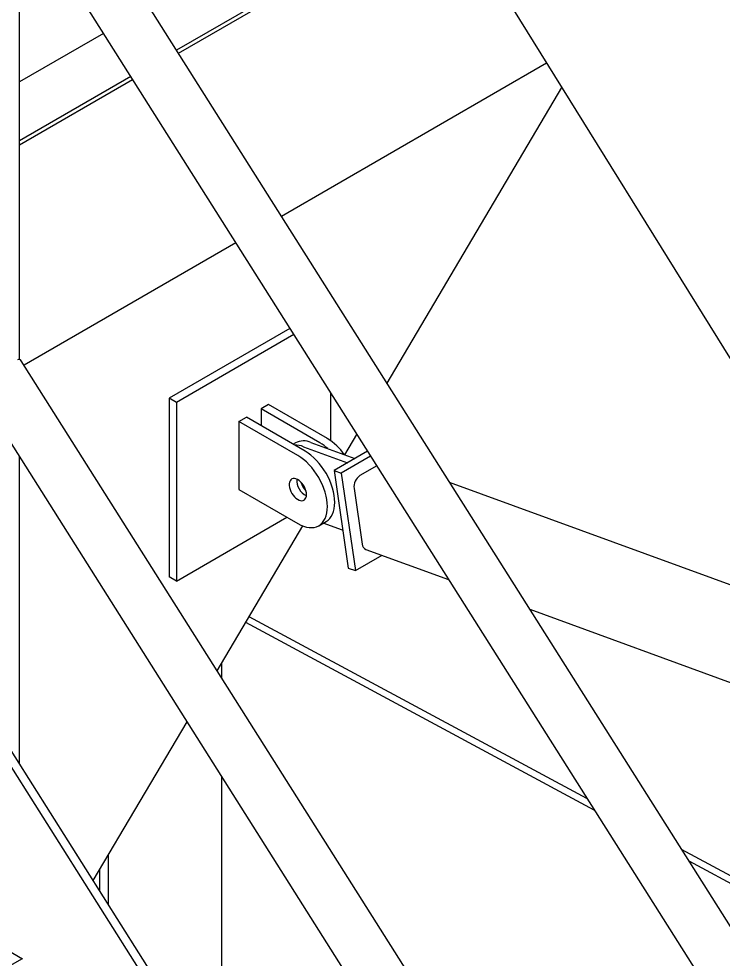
# Model space of a CAD drawing. Header units: millimetres. Extents: x 0 to 55611, y 0 to 32827.
# Drawn here: x 45359 to 45875, y 10389 to 11077 of the extents above; entities that cross this region are included whole.
import ezdxf

# ---------------------------------------------------------------- set-up
doc = ezdxf.new("R2010")
doc.units = ezdxf.units.MM
doc.header["$LTSCALE"] = 10
doc.linetypes.add('SLD-Continua', pattern=[0])
doc.layers.add('CHUTE', color=30, linetype='SLD-Continua')
doc.layers.add('STRUC', color=5, linetype='SLD-Continua')

msp = doc.modelspace()

# ---------------------------------------------------------------- linework, layer by layer
at = {"layer": 'CHUTE', "linetype": 'SLD-Continua', "lineweight": 25}
for p, q in [((45475.08, 11479.47), (46522.92, 9792.7)), ((45628.63, 10810.08), (45756.49, 11026.47)), ((45557.5, 10850.24), (45469.12, 10799.22)), ((45560.38, 10845.69), (45474.51, 10796.11)), ((45474.51, 10796.11), (45469.12, 10799.22)), ((45469.12, 10799.22), (45469.12, 10668.58)), ((45587.64, 10767.93), (45587.64, 10802.58)), ((45474.51, 10796.11), (45474.51, 10665.47)), ((45541.85, 10794.55), (45536.46, 10791.44)), ((45584.96, 10769.67), (45541.85, 10794.55)), ((45520.3, 10782.11), (45525.69, 10785.22)), ((45568.79, 10760.34), (45525.69, 10785.22)), ((45536.46, 10791.44), (45536.46, 10779)), ((45579.57, 10766.56), (45536.46, 10791.44)), ((45520.3, 10782.11), (45520.3, 10732.34)), ((45563.4, 10757.23), (45520.3, 10782.11)), ((45597.74, 10757.8), (45606.54, 10772.7)), ((45561.64, 10766.51), (45559.87, 10765.49)), ((45572.99, 10766.84), (45605.14, 10755.09)), ((45567.6, 10763.73), (45599.75, 10751.98)), ((45614.32, 10760.39), (45589.84, 10746.26)), ((45616.64, 10756.74), (45595.14, 10744.32)), ((45589.84, 10746.26), (45595.14, 10744.32)), ((45589.84, 10746.26), (45600.21, 10674.99)), ((45595.14, 10744.32), (45605.51, 10673.06)), ((45621.11, 10749.66), (45608.79, 10742.55)), ((46012.71, 10614.01), (45674.47, 10737.61)), ((45520.3, 10732.34), (45563.4, 10707.45)), ((45604.55, 10733.15), (45610.47, 10692.53)), ((45474.51, 10665.47), (45555.32, 10712.12)), ((45578.64, 10705.94), (45584.03, 10709.05)), ((45504.38, 10599.81), (45566.97, 10705.74)), ((45596.18, 10702.68), (45581.98, 10707.87)), ((45613.13, 10688.64), (45673.7, 10666.51)), ((45605.51, 10673.06), (45625, 10684.31)), ((45600.21, 10674.99), (45605.51, 10673.06)), ((45474.51, 10665.47), (45469.12, 10668.58)), ((45733.18, 10644.78), (46070.07, 10521.68)), ((45780.37, 10497.86), (45525.23, 10635.09)), ((45774.98, 10506.38), (45527.75, 10639.35)), ((45413.69, 10446.32), (45482.3, 10562.42)), ((45993.03, 10389.1), (45844.28, 10469.11)), ((45986.94, 10386.75), (45849.68, 10460.58))]:
    msp.add_line(p, q, dxfattribs=at)
at = {"layer": 'CHUTE', "linetype": 'SLD-Continua', "lineweight": 25, "flags": 128}
for points in [[(45563.4, 10707.45), (45565.52, 10706.35), (45567.61, 10705.5), (45569.66, 10704.91), (45571.65, 10704.59), (45573.56, 10704.53), (45575.38, 10704.73), (45577.08, 10705.21), (45578.64, 10705.94), (45580.07, 10706.93), (45581.33, 10708.17), (45582.41, 10709.64), (45583.32, 10711.32), (45584.03, 10713.21), (45584.54, 10715.28), (45584.85, 10717.52), (45584.96, 10719.9), (45584.85, 10722.4), (45584.54, 10724.99), (45584.03, 10727.66), (45583.32, 10730.37), (45582.41, 10733.1), (45581.33, 10735.82), (45580.07, 10738.51), (45578.64, 10741.14), (45577.08, 10743.69), (45575.38, 10746.12), (45573.56, 10748.42), (45571.65, 10750.57), (45569.66, 10752.55), (45567.61, 10754.32), (45565.52, 10755.89), (45563.4, 10757.23)], [(45584.03, 10709.05), (45584.03, 10709.05), (45585.45, 10710.04), (45586.71, 10711.28), (45587.8, 10712.75), (45588.7, 10714.43), (45589.42, 10716.32), (45589.93, 10718.39), (45590.24, 10720.63), (45590.35, 10723.01), (45590.24, 10725.51), (45589.93, 10728.1), (45589.42, 10730.77), (45588.7, 10733.48), (45587.8, 10736.21), (45586.71, 10738.93), (45585.45, 10741.62), (45584.03, 10744.25), (45582.47, 10746.8), (45580.77, 10749.23), (45578.95, 10751.54), (45577.04, 10753.68), (45575.05, 10755.66), (45573, 10757.43), (45570.91, 10759), (45568.79, 10760.34)], [(45569.69, 10728.71), (45569.59, 10730.07), (45569.29, 10731.49), (45568.8, 10732.95), (45568.14, 10734.38), (45567.32, 10735.75), (45566.38, 10737.01), (45565.35, 10738.12), (45564.25, 10739.05), (45563.12, 10739.75), (45562.01, 10740.22), (45560.93, 10740.44), (45559.94, 10740.4), (45559.06, 10740.1), (45558.32, 10739.54), (45557.74, 10738.76), (45557.35, 10737.77), (45557.14, 10736.61), (45557.14, 10735.3), (45557.35, 10733.91), (45557.74, 10732.46), (45558.32, 10731.01), (45559.06, 10729.6), (45559.94, 10728.28), (45560.93, 10727.09), (45562.01, 10726.07), (45563.12, 10725.25), (45564.25, 10724.66), (45565.35, 10724.32), (45566.38, 10724.23), (45567.32, 10724.4), (45568.14, 10724.83), (45568.8, 10725.5), (45569.29, 10726.39), (45569.59, 10727.47), (45569.69, 10728.71)]]:
    msp.add_lwpolyline(points, dxfattribs=at)
at = {"layer": 'CHUTE', "linetype": 'SLD-Continua', "lineweight": 25}
for centre, radius, start, end in [((45561.79, 10748.85), 15.97, 68.68144, 92.64832), ((45567.66, 10754.55), 13.4, 66.58765, 116.72185), ((45561.99, 10736.58), 34.75, 47.80984, 59.60564), ((45563.57, 10734.56), 41.11, 34.6259, 58.65577), ((45575.51, 10739.33), 12.97, 176.94591, 243.04871), ((45579.77, 10741.79), 14.71, 195.41051, 224.58411), ((45614.26, 10734.43), 9.79, 123.95545, 187.4977), ((45614.95, 10692.75), 4.49, 182.82375, 246.01782)]:
    msp.add_arc(centre, radius, start, end, dxfattribs=at)
at = {"layer": 'STRUC', "linetype": 'SLD-Continua', "lineweight": 25}
for p, q in [((46512.2, 9413.06), (45191.49, 11501.24)), ((45164.2, 11472.09), (46473.3, 9402.26)), ((45359.59, 10827.5), (45359.59, 11163.15)), ((45669.61, 11166.32), (45474.54, 11053.71)), ((45475.91, 11051.54), (45670.97, 11164.14)), ((45421.06, 11065.97), (45359.59, 11030.49)), ((45745.48, 11044.2), (45551.41, 10932.17)), ((45441.04, 11034.37), (45359.59, 10987.35)), ((45359.59, 10984.39), (45442.41, 11032.2)), ((45517.91, 10912.83), (45362.98, 10823.39)), ((45960.92, 9877.97), (45360.98, 10826.55)), ((45340.69, 10786.31), (45959.53, 9807.86)), ((45359.59, 10531.86), (45359.59, 10756.43)), ((47664.1, 6876.55), (45230.61, 10724.16)), ((47669.49, 6879.66), (45236, 10727.27)), ((45507.48, 10605.04), (45507.48, 10594.92)), ((45507.48, 10522.61), (45507.48, 10298.04)), ((45424.57, 10464.73), (45424.57, 10429.12)), ((45418.25, 10454.03), (45418.25, 10439.11)), ((45346.45, 10398.08), (45361.93, 10389.15)), ((45361.61, 10389.18), (45350.91, 10383))]:
    msp.add_line(p, q, dxfattribs=at)
msp.add_arc((45361.74, 10388.89), 0.319, 54.38242, 114.30712, dxfattribs=at)
msp.add_ellipse((45358.16, 10821.87), major_axis=(1.73, 5.56), ratio=0.536091, start_param=5.855228, end_param=6.809353, dxfattribs=at)

doc.saveas('drawing.dxf')
